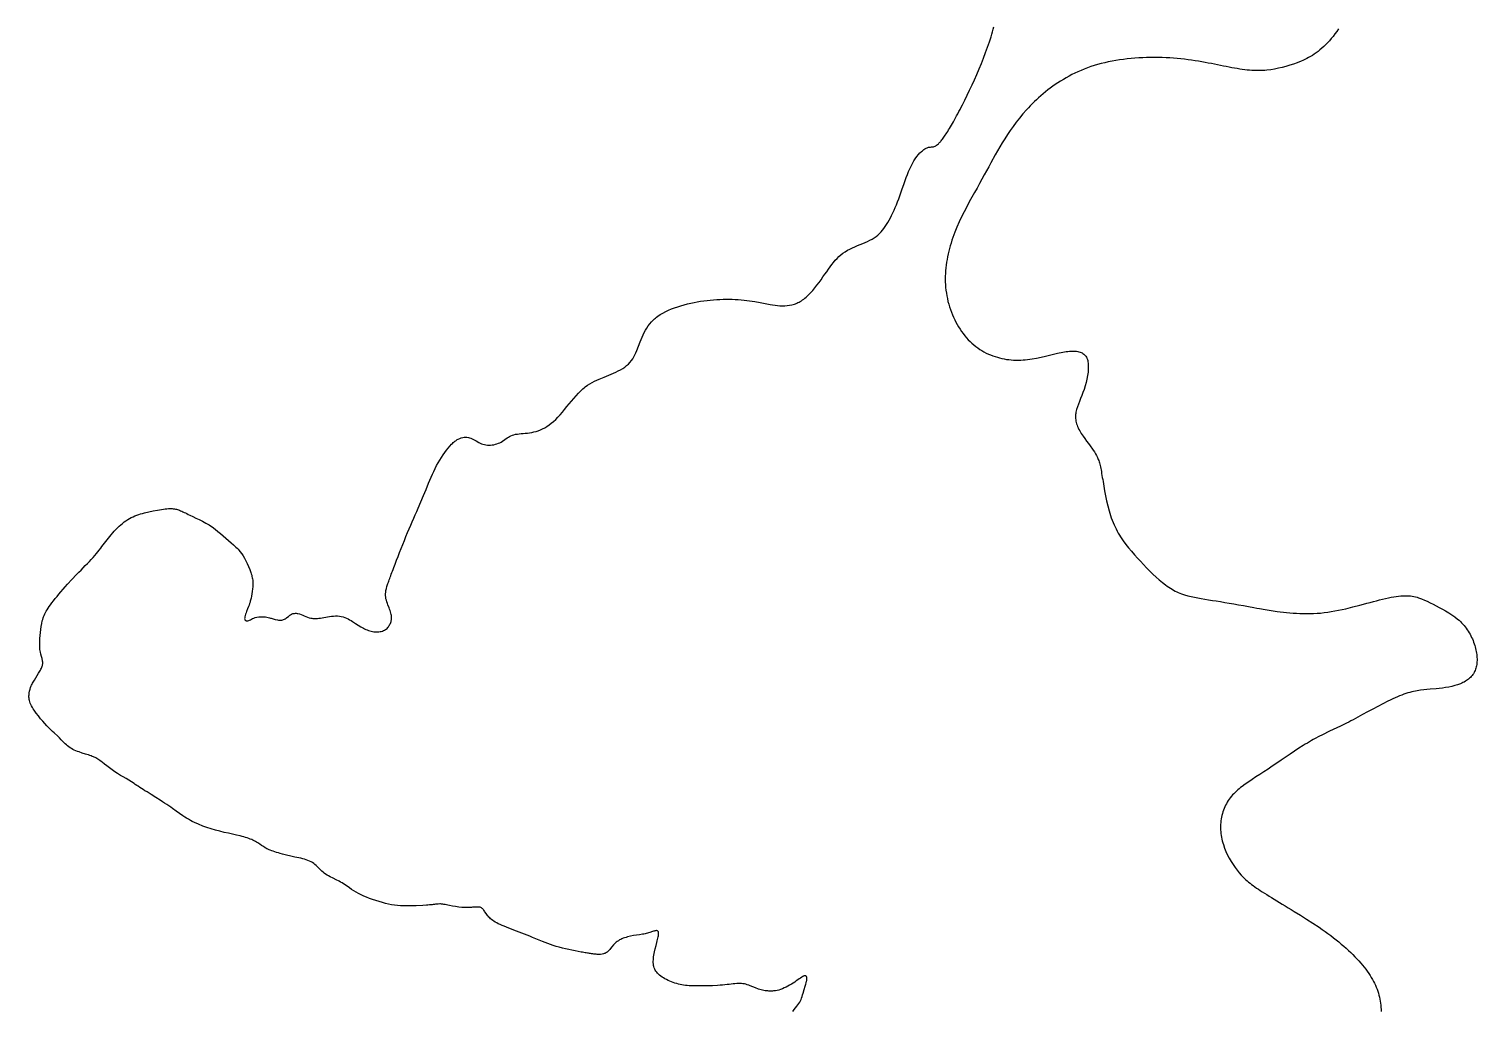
# Model space of a CAD drawing. Header units: millimetres. Extents: x -2553 to 4935, y -927 to 8597.
# Drawn here: x -737 to 2774, y 3835 to 6216 of the extents above; entities that cross this region are included whole.
import ezdxf

# ---------------------------------------------------------------- set-up
doc = ezdxf.new("R2010")
doc.units = ezdxf.units.MM
doc.layers.add('176', color=7, linetype='Continuous')

msp = doc.modelspace()

# ---------------------------------------------------------------- linework, layer by layer
at = {"layer": '176', "elevation": 176}
for points in [[(1115, 3834.4), (1118.3, 3838.8), (1121.5, 3842.9), (1124.6, 3846.7), (1127.4, 3850.3), (1129.8, 3853.7), (1131.9, 3856.9), (1133.6, 3860.1), (1135.1, 3863.4), (1136.4, 3866.8), (1137.7, 3870.5), (1138.9, 3874.4), (1140.1, 3878.6), (1142.5, 3887.2), (1145.1, 3895.8), (1146.4, 3900), (1147.6, 3903.9), (1148.6, 3907.6), (1148.9, 3909.3), (1149.2, 3911), (1149.3, 3912.5), (1149.4, 3914), (1149.3, 3915.3), (1149.2, 3916.5), (1148.9, 3917.6), (1148.5, 3918.5), (1148, 3919.3), (1147.5, 3920), (1146.8, 3920.4), (1146, 3920.7), (1145.1, 3920.9), (1144.2, 3920.8), (1143.1, 3920.6), (1141.9, 3920.2), (1140.7, 3919.6), (1139.4, 3919), (1136.6, 3917.3), (1133.6, 3915.3), (1130.3, 3913), (1126.9, 3910.6), (1123.3, 3908.1), (1119.6, 3905.6), (1115.6, 3903), (1111.5, 3900.4), (1107.3, 3897.9), (1102.9, 3895.5), (1098.5, 3893.2), (1094, 3891.1), (1089.7, 3889.2), (1085.5, 3887.6), (1081.4, 3886.2), (1077.2, 3885.1), (1072.8, 3884.4), (1070.4, 3884.1), (1068, 3883.9), (1065.5, 3883.7), (1062.8, 3883.7), (1060, 3883.7), (1057.1, 3883.8), (1054.1, 3884), (1051, 3884.2), (1047.9, 3884.6), (1044.6, 3885.2), (1041.4, 3885.8), (1038.1, 3886.6), (1034.8, 3887.5), (1031.4, 3888.6), (1024.8, 3891.1), (1018.2, 3893.9), (1011.4, 3896.7), (1008.1, 3898), (1004.6, 3899.1), (1001.2, 3900.1), (997.6, 3900.9), (994.1, 3901.4), (990.4, 3901.8), (986.7, 3901.9), (982.9, 3901.8), (978.9, 3901.6), (974.7, 3901.2), (970.4, 3900.8), (965.8, 3900.3), (961, 3899.7), (955.9, 3899.2), (950.5, 3898.7), (944.8, 3898.2), (938.9, 3897.7), (932.7, 3897.4), (920.1, 3896.7), (907.3, 3896.3), (901.1, 3896.1), (895, 3896), (889.1, 3896), (883.4, 3896), (878.1, 3896), (873, 3896.2), (868.2, 3896.3), (863.5, 3896.6), (859, 3897), (854.6, 3897.5), (850.3, 3898), (846.1, 3898.8), (841.9, 3899.6), (837.6, 3900.6), (833.4, 3901.8), (829.1, 3903.1), (824.9, 3904.5), (820.7, 3906.1), (816.6, 3907.8), (812.5, 3909.6), (808.6, 3911.5), (804.9, 3913.4), (801.3, 3915.5), (797.9, 3917.6), (794.8, 3919.8), (791.9, 3922.1), (789.3, 3924.3), (787, 3926.7), (784.9, 3929.2), (783, 3931.7), (781.4, 3934.3), (780.1, 3937.1), (778.9, 3939.9), (778, 3942.9), (777.4, 3946), (776.9, 3949.2), (776.7, 3952.5), (776.6, 3956), (776.8, 3959.6), (777.1, 3963.2), (777.5, 3967), (778.1, 3970.8), (779.6, 3978.5), (781.4, 3986.4), (783.3, 3994.1), (785.3, 4001.6), (786.2, 4005.2), (787.1, 4008.6), (787.9, 4011.9), (788.5, 4014.9), (789, 4017.7), (789.4, 4020.2), (789.6, 4022.4), (789.5, 4024.2), (789.3, 4025.8), (789, 4027.1), (788.4, 4028.2), (787.7, 4029), (786.8, 4029.6), (785.8, 4029.9), (784.6, 4030.1), (783.3, 4030.1), (781.9, 4029.9), (780.3, 4029.6), (778.6, 4029.1), (776.8, 4028.6), (774.8, 4027.9), (772.7, 4027.2), (770.4, 4026.5), (768, 4025.7), (765.4, 4024.9), (762.7, 4024.1), (759.8, 4023.4), (756.8, 4022.7), (753.6, 4022), (750.3, 4021.4), (743.3, 4020.3), (736, 4019.2), (728.6, 4018), (721.2, 4016.6), (714.1, 4014.9), (710.6, 4013.9), (707.2, 4012.9), (703.9, 4011.7), (700.8, 4010.4), (697.7, 4009), (694.8, 4007.5), (692, 4005.8), (689.3, 4004), (686.8, 4002.1), (684.5, 4000), (682.3, 3997.9), (680.3, 3995.6), (676.4, 3991.1), (672.9, 3986.7), (671.3, 3984.6), (669.6, 3982.7), (668, 3980.9), (666.3, 3979.4), (664.6, 3978), (662.9, 3976.9), (661.2, 3975.9), (659.5, 3975.1), (657.7, 3974.4), (656, 3973.8), (652.4, 3973.1), (648.8, 3972.7), (645.1, 3972.5), (643, 3972.5), (640.8, 3972.6), (638.3, 3972.8), (635.4, 3973.1), (632.2, 3973.5), (630.4, 3973.7), (628.5, 3974), (626.5, 3974.2), (624.3, 3974.6), (622, 3974.9), (619.5, 3975.3), (616.9, 3975.7), (614.1, 3976.2), (611.2, 3976.7), (608.1, 3977.2), (604.9, 3977.7), (601.5, 3978.3), (594.5, 3979.6), (587.1, 3981), (579.5, 3982.5), (571.8, 3984.1), (563.9, 3985.9), (556.2, 3987.8), (548.5, 3989.7), (541.1, 3991.8), (534, 3994), (527.1, 3996.3), (520.6, 3998.6), (514.2, 4001.1), (508, 4003.6), (495.8, 4008.7), (483.7, 4013.8), (477.5, 4016.4), (471.2, 4019), (458.3, 4024.1), (445.3, 4029), (438.9, 4031.4), (432.6, 4033.8), (426.5, 4036.1), (420.7, 4038.4), (415.2, 4040.6), (410, 4042.8), (405.3, 4044.9), (400.9, 4046.9), (397, 4048.9), (393.4, 4050.9), (390.2, 4052.8), (387.2, 4054.8), (384.6, 4056.8), (382.2, 4058.7), (380, 4060.8), (378, 4062.8), (376.1, 4064.9), (374.4, 4067.1), (371.3, 4071.5), (368.5, 4075.7), (367.1, 4077.7), (365.8, 4079.6), (364.4, 4081.3), (363, 4082.9), (361.5, 4084.2), (360, 4085.3), (358.3, 4086.1), (356.6, 4086.7), (354.7, 4087.1), (352.8, 4087.3), (350.7, 4087.4), (348.5, 4087.3), (346.2, 4087.2), (343.7, 4087.1), (341.2, 4086.9), (338.4, 4086.7), (335.6, 4086.5), (332.6, 4086.3), (329.5, 4086.2), (326.3, 4086.1), (319.5, 4086.2), (312.4, 4086.5), (305, 4087.2), (297.4, 4088.3), (289.7, 4089.7), (282.2, 4091.2), (278.6, 4092), (275.2, 4092.7), (271.9, 4093.3), (268.9, 4093.9), (266, 4094.3), (263.4, 4094.7), (261, 4094.8), (258.8, 4094.9), (254.7, 4094.7), (250.5, 4094.3), (248.3, 4094), (245.9, 4093.7), (243.3, 4093.3), (240.5, 4093), (237.3, 4092.7), (233.9, 4092.4), (230.2, 4092.1), (226.4, 4091.8), (218.2, 4091.3), (201.4, 4090.5), (193.3, 4090.2), (185.6, 4090), (178.1, 4089.9), (170.8, 4090.1), (163.7, 4090.4), (156.5, 4091), (149.4, 4091.8), (142.2, 4093), (134.9, 4094.4), (127.5, 4096.1), (119.8, 4098.1), (112, 4100.4), (104, 4102.9), (96.1, 4105.5), (88.5, 4108.3), (81.2, 4111.1), (74.4, 4114), (68, 4116.9), (61.9, 4119.9), (56.2, 4123.1), (50.6, 4126.5), (45.1, 4130.1), (39.7, 4134), (34.1, 4138), (28.2, 4142), (22, 4145.9), (18.6, 4147.9), (15.2, 4149.7), (7.9, 4153.3), (0.4, 4157), (-7.1, 4160.7), (-10.8, 4162.7), (-14.3, 4164.8), (-17.8, 4167), (-21, 4169.4), (-24.1, 4171.9), (-27, 4174.5), (-32.6, 4180), (-38, 4185.5), (-40.8, 4188.2), (-43.7, 4190.7), (-46.7, 4193.1), (-49.9, 4195.3), (-53.3, 4197.3), (-56.9, 4199), (-60.8, 4200.6), (-64.8, 4202), (-69.1, 4203.2), (-73.4, 4204.4), (-78, 4205.5), (-82.7, 4206.5), (-92.4, 4208.5), (-102.5, 4210.7), (-112.7, 4213.1), (-122.8, 4215.8), (-127.7, 4217.1), (-132.4, 4218.5), (-136.9, 4219.8), (-141.1, 4221.2), (-145.1, 4222.5), (-148.7, 4223.8), (-152, 4225.1), (-154.9, 4226.3), (-157.7, 4227.5), (-160.2, 4228.8), (-162.5, 4230), (-164.7, 4231.2), (-168.9, 4233.8), (-173.1, 4236.6), (-177.6, 4239.6), (-182.5, 4242.8), (-185.2, 4244.4), (-188, 4246), (-190.9, 4247.6), (-194, 4249.2), (-197.2, 4250.8), (-200.6, 4252.3), (-204.2, 4253.7), (-208, 4255), (-211.9, 4256.3), (-216, 4257.5), (-220.3, 4258.7), (-224.7, 4259.8), (-233.9, 4262), (-243.5, 4264.2), (-253.4, 4266.3), (-263.6, 4268.5), (-274, 4271), (-284.5, 4273.6), (-295.1, 4276.6), (-305.6, 4280), (-316, 4283.8), (-326.2, 4288), (-336.2, 4292.6), (-341.1, 4295), (-345.8, 4297.5), (-350.5, 4300.1), (-355, 4302.8), (-359.5, 4305.5), (-363.8, 4308.3), (-372.2, 4314), (-380.5, 4319.9), (-389.1, 4326.2), (-393.6, 4329.4), (-398.3, 4332.6), (-403.1, 4336), (-408.2, 4339.4), (-413.4, 4342.8), (-418.8, 4346.3), (-429.8, 4353.2), (-440.7, 4360), (-446, 4363.3), (-451, 4366.4), (-455.9, 4369.5), (-460.5, 4372.3), (-464.7, 4375.1), (-468.7, 4377.6), (-472.4, 4380.1), (-475.9, 4382.4), (-479.3, 4384.7), (-482.5, 4386.8), (-488.8, 4390.9), (-495.1, 4394.8), (-501.6, 4398.7), (-508.4, 4402.7), (-515.3, 4406.7), (-522.2, 4410.8), (-529.1, 4415.2), (-535.7, 4419.8), (-542.1, 4424.6), (-548.1, 4429.4), (-554, 4434.1), (-559.6, 4438.5), (-562.3, 4440.5), (-565, 4442.4), (-567.6, 4444.2), (-570.2, 4445.9), (-575.4, 4448.9), (-580.9, 4451.5), (-583.7, 4452.7), (-586.7, 4453.9), (-589.9, 4455.1), (-593.2, 4456.2), (-596.7, 4457.3), (-600.3, 4458.4), (-608, 4460.7), (-615.8, 4463.3), (-619.7, 4464.7), (-623.6, 4466.2), (-627.3, 4467.8), (-630.9, 4469.6), (-634.4, 4471.6), (-637.7, 4473.7), (-640.8, 4475.9), (-643.7, 4478.2), (-646.5, 4480.7), (-649.2, 4483.1), (-654.2, 4488.1), (-658.8, 4493), (-663.3, 4497.6), (-667.6, 4501.7), (-676.1, 4509.4), (-680.4, 4513.3), (-684.8, 4517.5), (-689.3, 4522), (-694, 4526.9), (-698.9, 4532.2), (-703.9, 4538), (-709.1, 4544.1), (-714.4, 4550.7), (-719.7, 4557.5), (-724.6, 4564.5), (-726.9, 4568), (-729, 4571.5), (-731, 4574.9), (-732.6, 4578.3), (-734, 4581.6), (-735.2, 4584.7), (-736, 4587.8), (-736.6, 4590.8), (-737, 4593.6), (-737.2, 4596.4), (-737.2, 4599.1), (-737.1, 4601.6), (-736.9, 4604.1), (-736.5, 4606.5), (-735.6, 4611.1), (-734.5, 4615.3), (-733.2, 4619.4), (-731.6, 4623.6), (-730.7, 4625.7), (-729.6, 4627.9), (-728.4, 4630.2), (-727.1, 4632.6), (-725.6, 4635), (-724.1, 4637.6), (-720.7, 4643.1), (-717.2, 4648.6), (-713.8, 4654.2), (-712.2, 4656.9), (-710.7, 4659.5), (-709.3, 4662), (-708.1, 4664.3), (-707, 4666.6), (-706.1, 4668.8), (-705.4, 4671), (-704.8, 4673.1), (-704.3, 4675.1), (-704, 4677.2), (-703.9, 4679.2), (-703.9, 4681.3), (-704.1, 4683.4), (-704.4, 4685.6), (-704.9, 4687.8), (-705.4, 4690.2), (-706.7, 4695), (-708.2, 4700.2), (-709.5, 4705.7), (-710.1, 4708.7), (-710.5, 4711.7), (-710.8, 4714.8), (-711.1, 4718), (-711.2, 4724.6), (-710.9, 4731.5), (-710.5, 4738.6), (-709.9, 4745.8), (-708.4, 4760.4), (-707.5, 4767.6), (-706.4, 4774.7), (-704.9, 4781.6), (-704, 4784.9), (-703, 4788.2), (-701.9, 4791.4), (-700.6, 4794.6), (-699.1, 4797.9), (-697.4, 4801.2), (-695.5, 4804.7), (-693.3, 4808.3), (-690.9, 4812.1), (-688.1, 4816.1), (-685, 4820.4), (-683.4, 4822.7), (-681.6, 4825), (-677.8, 4829.9), (-673.6, 4835.1), (-669.2, 4840.6), (-664.5, 4846.2), (-659.6, 4852), (-654.6, 4857.9), (-649.3, 4863.9), (-643.9, 4869.9), (-633, 4881.8), (-621.9, 4893.4), (-616.5, 4899), (-611, 4904.5), (-605.7, 4909.9), (-600.6, 4915.2), (-595.5, 4920.4), (-590.7, 4925.4), (-586, 4930.3), (-581.6, 4935.1), (-577.5, 4939.8), (-573.6, 4944.3), (-570, 4948.7), (-566.6, 4953), (-563.3, 4957.3), (-560.2, 4961.4), (-547.9, 4977.8), (-544.7, 4981.9), (-541.3, 4986.1), (-537.8, 4990.2), (-534.2, 4994.4), (-530.5, 4998.6), (-526.7, 5002.6), (-522.7, 5006.6), (-518.7, 5010.5), (-514.6, 5014.2), (-510.4, 5017.7), (-506.2, 5021), (-502, 5024), (-497.7, 5026.8), (-493.4, 5029.4), (-489.1, 5031.7), (-484.7, 5033.7), (-480.2, 5035.7), (-475.7, 5037.4), (-471.1, 5039), (-466.4, 5040.5), (-461.6, 5041.8), (-456.7, 5043.1), (-446.5, 5045.6), (-436, 5047.8), (-425.7, 5049.7), (-420.7, 5050.6), (-415.9, 5051.3), (-411.3, 5052), (-407, 5052.5), (-402.9, 5053), (-399.2, 5053.3), (-395.9, 5053.5), (-392.8, 5053.5), (-389.9, 5053.4), (-387.2, 5053.2), (-384.7, 5052.9), (-382.2, 5052.4), (-379.8, 5051.8), (-377.4, 5051.1), (-374.9, 5050.3), (-372.4, 5049.3), (-369.7, 5048.2), (-366.9, 5047), (-363.9, 5045.7), (-360.9, 5044.3), (-357.7, 5042.8), (-354.4, 5041.2), (-351, 5039.5), (-347.5, 5037.8), (-340.1, 5034.3), (-332.4, 5030.6), (-324.4, 5026.8), (-316.3, 5022.7), (-308.3, 5018.4), (-300.5, 5013.9), (-296.7, 5011.5), (-293, 5009), (-286, 5003.8), (-279.3, 4998.3), (-272.8, 4992.8), (-260, 4981.6), (-247.2, 4970.6), (-241.1, 4965.3), (-235.4, 4960), (-232.7, 4957.3), (-230.1, 4954.7), (-227.7, 4952.1), (-225.5, 4949.4), (-221.4, 4944.1), (-217.7, 4938.6), (-214.3, 4932.9), (-211, 4926.7), (-207.9, 4920.1), (-204.8, 4913.2), (-201.9, 4906), (-199.4, 4898.9), (-198.2, 4895.5), (-197.2, 4892.1), (-196.4, 4888.9), (-195.6, 4885.8), (-195.1, 4882.8), (-194.6, 4879.9), (-194.3, 4877.1), (-194.1, 4874.4), (-194, 4869.1), (-194.3, 4863.8), (-194.8, 4858.5), (-195.6, 4852.8), (-196.5, 4847.1), (-197.6, 4841.5), (-198.7, 4836.1), (-199.3, 4833.6), (-199.9, 4831.2), (-200.5, 4828.9), (-201.1, 4826.8), (-202.2, 4823), (-203.4, 4819.5), (-204.5, 4816.3), (-207, 4810.1), (-209.7, 4803.6), (-210.9, 4800.4), (-212, 4797.3), (-212.9, 4794.3), (-213.6, 4791.4), (-214.1, 4788.9), (-214.2, 4786.6), (-214.1, 4785.6), (-213.9, 4784.7), (-213.6, 4783.9), (-213.2, 4783.2), (-212.6, 4782.6), (-212, 4782.2), (-211.2, 4781.8), (-210.4, 4781.6), (-208.6, 4781.4), (-206.5, 4781.6), (-204.3, 4782.1), (-202.1, 4783), (-199.9, 4784.1), (-197.5, 4785.4), (-194.9, 4786.7), (-191.9, 4788), (-190.2, 4788.6), (-188.4, 4789.1), (-184.4, 4790), (-180.2, 4790.7), (-175.8, 4791.1), (-171.5, 4791.3), (-167.5, 4791.3), (-163.9, 4790.9), (-160.5, 4790.4), (-157.1, 4789.6), (-153.6, 4788.6), (-151.7, 4788), (-149.6, 4787.4), (-147.4, 4786.7), (-145.1, 4786), (-140.1, 4784.6), (-134.8, 4783.5), (-132.1, 4783.1), (-129.5, 4782.9), (-126.9, 4782.9), (-124.4, 4783.1), (-122, 4783.6), (-119.8, 4784.3), (-117.6, 4785.3), (-115.6, 4786.5), (-113.6, 4787.8), (-111.8, 4789.2), (-108.2, 4792.2), (-104.6, 4795), (-102.8, 4796.2), (-101, 4797.2), (-99.1, 4798.1), (-97.2, 4798.7), (-95.2, 4799.1), (-93.3, 4799.4), (-91.2, 4799.5), (-89.2, 4799.5), (-87.2, 4799.3), (-85.2, 4799), (-81.2, 4798), (-77.3, 4796.8), (-73.5, 4795.2), (-69.7, 4793.6), (-62, 4790.3), (-58.1, 4788.9), (-53.9, 4787.8), (-51.6, 4787.4), (-49.2, 4787.1), (-46.7, 4786.9), (-43.9, 4786.8), (-41, 4786.9), (-37.8, 4787.1), (-34.3, 4787.5), (-30.5, 4788), (-26.5, 4788.7), (-22.2, 4789.5), (-17.7, 4790.4), (-13, 4791.2), (-8.3, 4791.9), (-3.5, 4792.6), (1.4, 4793), (6.2, 4793.2), (10.9, 4793.2), (15.5, 4792.8), (20, 4792.1), (24.4, 4791), (28.6, 4789.6), (32.6, 4787.9), (36.5, 4786.1), (40.4, 4784.1), (44.1, 4781.9), (47.6, 4779.7), (54.5, 4775.2), (61.1, 4770.9), (67.4, 4766.9), (73.6, 4763.4), (76.7, 4761.8), (79.7, 4760.4), (82.8, 4759.1), (85.9, 4757.9), (89.1, 4756.9), (92.2, 4756.1), (95.5, 4755.4), (98.7, 4754.9), (101.9, 4754.6), (105.1, 4754.5), (108.3, 4754.5), (111.3, 4754.7), (114.3, 4755.2), (117.2, 4755.7), (119.9, 4756.5), (122.5, 4757.5), (124.9, 4758.7), (127.1, 4760), (129.1, 4761.5), (131, 4763.1), (132.8, 4764.9), (134.3, 4766.8), (135.8, 4768.8), (137, 4770.8), (138.2, 4772.9), (139.2, 4775.1), (140, 4777.3), (140.8, 4779.5), (141.3, 4781.8), (141.8, 4784.1), (142, 4786.5), (142.1, 4789), (142, 4791.6), (141.8, 4794.2), (141.3, 4797), (140.6, 4799.9), (139.7, 4802.9), (138.6, 4806), (137.4, 4809.3), (136, 4812.7), (133.2, 4819.8), (131.8, 4823.5), (130.5, 4827.3), (129.4, 4831.1), (128.5, 4834.9), (127.8, 4838.8), (127.5, 4842.8), (127.5, 4846.7), (127.9, 4850.8), (128.5, 4855), (129.5, 4859.5), (130.8, 4864.2), (132.3, 4869.3), (133.2, 4872), (134.2, 4874.8), (135.2, 4877.7), (136.3, 4880.8), (137.5, 4884), (138.7, 4887.3), (140, 4890.7), (141.4, 4894.3), (142.8, 4898.1), (144.3, 4902), (145.8, 4906.1), (147.4, 4910.3), (150.7, 4919), (154.2, 4928.1), (157.8, 4937.5), (161.5, 4947.1), (169.2, 4966.7), (173.1, 4976.4), (177, 4985.9), (180.9, 4995.3), (184.7, 5004.4), (188.5, 5013.2), (192.3, 5021.7), (195.9, 5030.1), (199.5, 5038.3), (203.1, 5046.3), (206.6, 5054.2), (213.3, 5069.6), (219.7, 5084.8), (225.8, 5099.9), (231.8, 5114.8), (238, 5129.4), (241.1, 5136.6), (244.4, 5143.7), (247.8, 5150.7), (251.3, 5157.6), (255, 5164.4), (258.9, 5171), (262.8, 5177.4), (266.9, 5183.6), (271, 5189.5), (275.1, 5195), (279.3, 5200.2), (283.5, 5205), (287.6, 5209.4), (289.7, 5211.4), (291.7, 5213.3), (293.7, 5215), (295.7, 5216.6), (297.7, 5218.1), (299.6, 5219.5), (301.5, 5220.7), (303.4, 5221.8), (307.2, 5223.7), (310.9, 5225.1), (314.5, 5226.1), (318, 5226.6), (321.5, 5226.8), (324.8, 5226.6), (328.2, 5226), (331.4, 5225.2), (334.6, 5224), (337.7, 5222.6), (340.9, 5221), (347.1, 5217.5), (353.5, 5213.9), (356.7, 5212.3), (360.1, 5210.8), (363.6, 5209.5), (367.1, 5208.5), (370.8, 5207.8), (374.6, 5207.4), (378.5, 5207.2), (382.3, 5207.4), (386.2, 5207.8), (390.1, 5208.4), (393.8, 5209.3), (397.5, 5210.4), (401, 5211.7), (404.4, 5213.2), (407.6, 5214.9), (410.7, 5216.7), (416.5, 5220.6), (422.3, 5224.7), (425.3, 5226.6), (428.4, 5228.4), (431.6, 5230), (435.1, 5231.5), (438.9, 5232.6), (442.9, 5233.6), (447.2, 5234.3), (451.7, 5234.9), (456.5, 5235.3), (461.4, 5235.7), (466.4, 5236.2), (471.6, 5236.7), (476.8, 5237.3), (482.1, 5238.2), (487.4, 5239.2), (492.6, 5240.6), (497.9, 5242.3), (503.1, 5244.4), (508.4, 5246.8), (513.6, 5249.6), (518.9, 5252.8), (524.1, 5256.4), (529.4, 5260.4), (534.7, 5264.9), (540, 5269.8), (545.4, 5275.2), (550.8, 5281.1), (556.2, 5287.3), (561.7, 5293.8), (567.2, 5300.6), (578.3, 5314.1), (583.8, 5320.7), (589.4, 5327.1), (595, 5333.2), (600.6, 5338.8), (603.4, 5341.4), (606.2, 5343.9), (609, 5346.2), (611.8, 5348.4), (617.4, 5352.5), (623, 5356.1), (628.7, 5359.3), (634.3, 5362.2), (640, 5364.9), (645.7, 5367.4), (657.2, 5372), (668.8, 5376.7), (680.5, 5381.7), (686.2, 5384.4), (691.8, 5387.2), (697.2, 5390.2), (702.5, 5393.3), (707.4, 5396.6), (712, 5400.2), (716.3, 5403.9), (720.2, 5407.9), (723.7, 5412.2), (726.9, 5416.7), (729.7, 5421.4), (732.3, 5426.2), (734.7, 5431.3), (736.9, 5436.5), (741, 5447.1), (745.2, 5458.1), (747.3, 5463.7), (749.6, 5469.3), (752.1, 5474.8), (754.8, 5480.3), (757.7, 5485.7), (760.9, 5491.1), (764.4, 5496.3), (768.2, 5501.4), (772.4, 5506.3), (777, 5511), (779.5, 5513.2), (782.1, 5515.4), (784.8, 5517.6), (787.7, 5519.7), (793.6, 5523.7), (800, 5527.5), (806.7, 5531), (813.7, 5534.3), (820.9, 5537.4), (828.4, 5540.3), (836.1, 5542.9), (843.8, 5545.4), (851.7, 5547.7), (859.6, 5549.7), (867.5, 5551.6), (875.4, 5553.3), (883.4, 5554.7), (891.3, 5556.1), (899.2, 5557.2), (907.1, 5558.2), (914.9, 5559), (922.7, 5559.7), (930.5, 5560.2), (938.2, 5560.6), (945.8, 5560.9), (953.3, 5561), (960.8, 5561), (968.2, 5560.9), (975.4, 5560.6), (982.6, 5560.3), (989.7, 5559.8), (996.7, 5559.1), (1003.5, 5558.3), (1010.2, 5557.5), (1016.8, 5556.4), (1023.3, 5555.3), (1035.9, 5552.9), (1048.1, 5550.4), (1060.1, 5548.1), (1066, 5547.1), (1071.9, 5546.3), (1077.8, 5545.6), (1083.7, 5545.2), (1089.6, 5545), (1095.4, 5545.1), (1101.3, 5545.5), (1107.1, 5546.3), (1112.9, 5547.6), (1118.7, 5549.3), (1121.6, 5550.3), (1124.4, 5551.5), (1127.3, 5552.8), (1130.2, 5554.2), (1133, 5555.8), (1135.8, 5557.5), (1138.6, 5559.4), (1141.4, 5561.4), (1144.2, 5563.6), (1147, 5566), (1149.7, 5568.5), (1152.5, 5571.1), (1157.9, 5576.6), (1163.2, 5582.6), (1168.4, 5588.8), (1173.6, 5595.3), (1178.6, 5601.9), (1183.4, 5608.5), (1188.2, 5615.1), (1192.7, 5621.6), (1197.1, 5627.8), (1201.4, 5633.8), (1205.6, 5639.6), (1209.8, 5645.1), (1213.9, 5650.4), (1218.1, 5655.4), (1222.5, 5660.1), (1227, 5664.6), (1231.7, 5668.8), (1236.6, 5672.7), (1241.9, 5676.3), (1247.5, 5679.7), (1253.4, 5682.8), (1259.4, 5685.7), (1265.7, 5688.4), (1272, 5691.1), (1284.5, 5696.2), (1290.6, 5698.7), (1296.5, 5701.4), (1302.1, 5704.1), (1307.4, 5707), (1312.3, 5710), (1316.9, 5713.3), (1321.2, 5716.8), (1325.2, 5720.4), (1329, 5724.3), (1332.6, 5728.4), (1336, 5732.8), (1339.3, 5737.4), (1342.5, 5742.2), (1345.6, 5747.4), (1348.7, 5752.8), (1351.7, 5758.4), (1354.7, 5764.3), (1357.7, 5770.5), (1360.6, 5776.8), (1363.5, 5783.4), (1366.3, 5790.1), (1369.1, 5797.1), (1371.8, 5804.2), (1374.5, 5811.4), (1379.7, 5826.2), (1384.8, 5841.3), (1390, 5856.2), (1392.8, 5863.5), (1395.6, 5870.6), (1398.5, 5877.5), (1401.6, 5884.1), (1404.9, 5890.4), (1408.3, 5896.3), (1411.9, 5901.8), (1415.7, 5906.9), (1419.5, 5911.6), (1423.4, 5915.8), (1425.4, 5917.7), (1427.3, 5919.5), (1429.2, 5921.2), (1431.2, 5922.7), (1433.1, 5924.1), (1434.9, 5925.4), (1436.8, 5926.5), (1438.6, 5927.4), (1440.4, 5928.3), (1442.1, 5928.9), (1443.8, 5929.4), (1445.4, 5929.8), (1448.5, 5930.1), (1451.5, 5930.3), (1454.7, 5930.6), (1456.3, 5930.9), (1458, 5931.4), (1459.8, 5932.1), (1461.7, 5933.1), (1463.7, 5934.4), (1465.9, 5936.1), (1468.2, 5938.1), (1469.4, 5939.3), (1470.7, 5940.7), (1472.1, 5942.1), (1473.4, 5943.7), (1474.9, 5945.4), (1476.4, 5947.3), (1477.9, 5949.3), (1479.6, 5951.5), (1481.2, 5953.8), (1483, 5956.3), (1484.8, 5959), (1486.7, 5961.8), (1488.7, 5964.8), (1490.7, 5968), (1492.8, 5971.5), (1495, 5975.1), (1497.3, 5978.9), (1499.6, 5982.9), (1502, 5987.1), (1504.5, 5991.5), (1507.1, 5996), (1509.7, 6000.8), (1512.3, 6005.6), (1515.1, 6010.7), (1517.8, 6015.9), (1520.6, 6021.2), (1523.4, 6026.6), (1526.3, 6032.2), (1532, 6043.7), (1537.9, 6055.6), (1543.8, 6067.9), (1549.6, 6080.5), (1555.4, 6093.3), (1561.1, 6106.3), (1566.7, 6119.4), (1572.2, 6132.6), (1577.4, 6145.8), (1582.4, 6158.9), (1587.2, 6171.9), (1591.6, 6184.8), (1595.7, 6197.5), (1597.6, 6203.7), (1599.4, 6209.8), (1601.1, 6215.9), (1602.7, 6221.9)], [(2438.6, 6216.5), (2434.1, 6210.2), (2429.6, 6204.2), (2425.1, 6198.4), (2420.6, 6192.9), (2416.1, 6187.6), (2411.5, 6182.6), (2407, 6177.9), (2402.4, 6173.5), (2397.9, 6169.4), (2393.3, 6165.5), (2388.7, 6161.8), (2384.1, 6158.4), (2379.5, 6155.2), (2374.9, 6152.2), (2370.3, 6149.5), (2365.7, 6146.8), (2361.1, 6144.4), (2356.5, 6142.1), (2351.9, 6140), (2347.3, 6138), (2338.2, 6134.4), (2329, 6131.2), (2319.9, 6128.3), (2310.9, 6125.6), (2301.8, 6123.2), (2292.7, 6121), (2283.4, 6119.1), (2274, 6117.6), (2264.4, 6116.4), (2259.5, 6116), (2254.5, 6115.7), (2249.4, 6115.4), (2244.2, 6115.3), (2239, 6115.4), (2233.6, 6115.5), (2228.1, 6115.7), (2222.5, 6116.1), (2216.8, 6116.7), (2210.9, 6117.3), (2204.9, 6118.1), (2198.8, 6119), (2192.5, 6120.1), (2186.1, 6121.2), (2179.6, 6122.4), (2172.9, 6123.7), (2166.1, 6125), (2159.2, 6126.4), (2152.1, 6127.9), (2144.9, 6129.3), (2137.5, 6130.8), (2130, 6132.3), (2122.4, 6133.8), (2114.6, 6135.2), (2106.7, 6136.7), (2098.6, 6138), (2090.4, 6139.4), (2082.1, 6140.6), (2073.6, 6141.8), (2065, 6142.8), (2056.2, 6143.8), (2047.3, 6144.7), (2038.3, 6145.4), (2029.2, 6146), (2020, 6146.5), (2010.7, 6146.9), (2001.3, 6147.1), (1991.9, 6147.2), (1982.4, 6147.2), (1973, 6147), (1963.5, 6146.7), (1954, 6146.2), (1944.6, 6145.6), (1935.1, 6144.8), (1925.8, 6143.8), (1916.5, 6142.7), (1907.2, 6141.5), (1898.1, 6140), (1889, 6138.4), (1880.1, 6136.6), (1871.3, 6134.6), (1862.7, 6132.5), (1854.2, 6130.2), (1845.8, 6127.6), (1837.7, 6125), (1829.7, 6122.1), (1821.8, 6119.1), (1814.1, 6115.9), (1806.5, 6112.6), (1799.1, 6109.2), (1791.9, 6105.6), (1784.8, 6101.9), (1777.8, 6098), (1771, 6094.1), (1764.3, 6090), (1757.8, 6085.9), (1751.5, 6081.6), (1745.3, 6077.3), (1739.2, 6072.9), (1733.3, 6068.4), (1727.5, 6063.8), (1721.8, 6059.2), (1716.3, 6054.5), (1711, 6049.7), (1705.7, 6044.9), (1700.7, 6040.1), (1695.7, 6035.2), (1690.9, 6030.3), (1686.2, 6025.4), (1681.6, 6020.4), (1672.8, 6010.4), (1664.5, 6000.4), (1656.6, 5990.3), (1649.1, 5980.2), (1642, 5970.2), (1635.3, 5960.2), (1628.9, 5950.2), (1622.8, 5940.4), (1617, 5930.7), (1611.4, 5921.1), (1605.9, 5911.5), (1595.3, 5892.1), (1590, 5882.3), (1584.7, 5872.4), (1579.3, 5862.3), (1573.7, 5852), (1567.9, 5841.5), (1561.8, 5830.7), (1555.6, 5819.7), (1549.3, 5808.4), (1543, 5796.9), (1536.7, 5785.2), (1530.5, 5773.2), (1524.4, 5761.1), (1518.6, 5748.7), (1513.1, 5736.1), (1507.9, 5723.4), (1503.1, 5710.4), (1500.9, 5703.9), (1498.8, 5697.3), (1496.8, 5690.7), (1495, 5684.1), (1493.2, 5677.4), (1491.7, 5670.8), (1490.3, 5664), (1489, 5657.3), (1487.9, 5650.6), (1486.9, 5643.8), (1486.1, 5637), (1485.5, 5630.2), (1485, 5623.5), (1484.8, 5616.7), (1484.7, 5609.9), (1484.8, 5603.1), (1485.1, 5596.3), (1485.6, 5589.5), (1486.3, 5582.8), (1487.3, 5576), (1488.4, 5569.3), (1489.8, 5562.6), (1491.3, 5555.9), (1493.1, 5549.3), (1495, 5542.8), (1497.1, 5536.3), (1499.5, 5529.9), (1502, 5523.6), (1504.7, 5517.4), (1507.5, 5511.3), (1510.6, 5505.3), (1513.8, 5499.5), (1517.1, 5493.8), (1520.6, 5488.2), (1524.3, 5482.8), (1528.1, 5477.6), (1532.1, 5472.5), (1536.2, 5467.7), (1540.4, 5463), (1544.8, 5458.5), (1549.3, 5454.3), (1553.9, 5450.3), (1558.7, 5446.5), (1563.5, 5442.9), (1568.5, 5439.5), (1573.5, 5436.4), (1578.6, 5433.5), (1583.9, 5430.7), (1589.2, 5428.2), (1594.5, 5425.9), (1600, 5423.8), (1605.4, 5421.9), (1611, 5420.2), (1616.6, 5418.7), (1622.2, 5417.4), (1627.8, 5416.3), (1633.5, 5415.3), (1639.2, 5414.6), (1644.8, 5414), (1650.5, 5413.6), (1656.2, 5413.4), (1661.9, 5413.4), (1667.6, 5413.6), (1673.2, 5413.9), (1678.8, 5414.3), (1684.4, 5414.9), (1695.5, 5416.5), (1706.3, 5418.4), (1717, 5420.6), (1727.4, 5422.9), (1737.5, 5425.3), (1747.2, 5427.7), (1756.6, 5429.9), (1761.1, 5430.9), (1765.5, 5431.8), (1769.9, 5432.7), (1774.1, 5433.4), (1778.1, 5434), (1782.1, 5434.5), (1785.9, 5434.9), (1789.6, 5435.2), (1793.2, 5435.3), (1796.6, 5435.3), (1799.9, 5435.2), (1803, 5434.9), (1806, 5434.4), (1808.8, 5433.8), (1811.5, 5433), (1814, 5432.1), (1816.4, 5431), (1818.6, 5429.7), (1820.7, 5428.2), (1822.5, 5426.6), (1824.2, 5424.7), (1825.8, 5422.7), (1827.1, 5420.5), (1828.3, 5418), (1829.3, 5415.3), (1830.1, 5412.5), (1830.7, 5409.4), (1831.1, 5406.2), (1831.4, 5402.8), (1831.6, 5399.2), (1831.6, 5395.6), (1831.4, 5391.8), (1831.2, 5387.9), (1830.8, 5383.9), (1830.2, 5379.9), (1829.6, 5375.8), (1828, 5367.4), (1826.1, 5359.1), (1823.8, 5350.7), (1821.3, 5342.6), (1818.6, 5334.8), (1815.8, 5327.3), (1812.9, 5320.1), (1810.1, 5313.2), (1807.5, 5306.6), (1805.1, 5300.1), (1803.1, 5293.7), (1802.3, 5290.6), (1801.6, 5287.4), (1801.1, 5284.3), (1800.7, 5281.2), (1800.4, 5278), (1800.4, 5274.9), (1800.5, 5271.7), (1800.9, 5268.5), (1801.4, 5265.3), (1802.2, 5262.1), (1803.2, 5258.8), (1804.4, 5255.5), (1805.7, 5252.2), (1807.2, 5248.9), (1808.9, 5245.6), (1810.7, 5242.3), (1814.5, 5235.7), (1818.7, 5229.3), (1823.1, 5223), (1827.5, 5216.9), (1831.9, 5211), (1836, 5205.5), (1838, 5202.9), (1839.9, 5200.3), (1841.7, 5197.9), (1843.4, 5195.5), (1846.4, 5191), (1849.2, 5186.5), (1851.6, 5182.1), (1853.8, 5177.5), (1855.8, 5172.6), (1856.7, 5169.9), (1857.6, 5167.2), (1858.4, 5164.3), (1859.2, 5161.3), (1860.1, 5158), (1860.8, 5154.6), (1861.6, 5151), (1862.4, 5147.1), (1863.2, 5143), (1863.9, 5138.6), (1864.7, 5134), (1865.5, 5129.2), (1866.4, 5124.1), (1867.2, 5118.9), (1868.1, 5113.5), (1869.1, 5107.9), (1871.1, 5096.5), (1873.3, 5084.6), (1875.8, 5072.5), (1878.6, 5060.4), (1881.8, 5048.4), (1883.5, 5042.4), (1885.4, 5036.6), (1887.3, 5030.8), (1889.4, 5025.2), (1891.6, 5019.7), (1893.9, 5014.3), (1896.3, 5009.1), (1898.8, 5004), (1901.5, 4999), (1904.2, 4994.1), (1907.1, 4989.3), (1910, 4984.6), (1916.1, 4975.5), (1922.6, 4966.7), (1929.3, 4958.2), (1936.2, 4949.9), (1943.3, 4941.7), (1950.6, 4933.6), (1958, 4925.6), (1965.4, 4917.7), (1973, 4909.8), (1980.6, 4902.1), (1988.2, 4894.7), (1995.9, 4887.5), (2003.6, 4880.6), (2011.4, 4874.2), (2019.1, 4868.2), (2022.9, 4865.4), (2026.8, 4862.8), (2030.6, 4860.2), (2034.5, 4857.9), (2038.3, 4855.7), (2042.1, 4853.6), (2045.9, 4851.7), (2049.7, 4850), (2053.5, 4848.3), (2057.3, 4846.9), (2065, 4844.2), (2072.8, 4841.9), (2080.7, 4840), (2088.7, 4838.3), (2096.9, 4836.7), (2105.3, 4835.3), (2114, 4833.9), (2123, 4832.5), (2132.3, 4831), (2141.9, 4829.5), (2151.9, 4827.8), (2162.3, 4826), (2173, 4824.2), (2184.1, 4822.2), (2195.7, 4820.2), (2207.7, 4818.1), (2220.2, 4815.9), (2233.1, 4813.5), (2239.8, 4812.4), (2246.5, 4811.2), (2260.4, 4808.7), (2274.8, 4806.4), (2289.6, 4804.2), (2297.1, 4803.2), (2304.8, 4802.2), (2312.5, 4801.4), (2320.4, 4800.6), (2328.3, 4800), (2336.3, 4799.5), (2344.5, 4799.1), (2352.7, 4798.8), (2360.9, 4798.8), (2369.3, 4798.9), (2377.7, 4799.2), (2386.2, 4799.6), (2394.8, 4800.3), (2403.4, 4801.2), (2412.1, 4802.3), (2420.8, 4803.7), (2429.6, 4805.2), (2438.3, 4806.9), (2447.1, 4808.7), (2455.8, 4810.7), (2473.2, 4814.9), (2490.2, 4819.3), (2498.5, 4821.5), (2506.8, 4823.8), (2514.8, 4826), (2522.8, 4828.1), (2530.5, 4830.2), (2538, 4832.1), (2545.3, 4834), (2552.4, 4835.7), (2559.3, 4837.3), (2565.8, 4838.6), (2572.1, 4839.8), (2578.1, 4840.7), (2583.8, 4841.4), (2589.2, 4841.9), (2594.4, 4842.2), (2599.3, 4842.3), (2604.1, 4842.2), (2608.6, 4842), (2612.9, 4841.6), (2617.1, 4841), (2621.1, 4840.2), (2625, 4839.4), (2628.7, 4838.4), (2632.4, 4837.3), (2639.5, 4834.7), (2646.5, 4831.8), (2653.4, 4828.6), (2660.4, 4825.2), (2667.7, 4821.6), (2675.1, 4817.9), (2682.7, 4814), (2690.4, 4810), (2698, 4805.7), (2705.6, 4801.1), (2713, 4796.2), (2720.2, 4791.1), (2727.1, 4785.6), (2730.5, 4782.7), (2733.7, 4779.7), (2736.8, 4776.6), (2739.8, 4773.4), (2742.6, 4770.1), (2745.4, 4766.7), (2748, 4763.3), (2750.5, 4759.7), (2752.8, 4756.1), (2755.1, 4752.5), (2757.2, 4748.7), (2759.2, 4745), (2761.1, 4741.2), (2762.8, 4737.3), (2764.4, 4733.5), (2765.9, 4729.6), (2767.3, 4725.8), (2768.5, 4721.9), (2769.7, 4718.1), (2770.7, 4714.3), (2771.5, 4710.5), (2772.3, 4706.7), (2772.9, 4703), (2773.4, 4699.4), (2773.8, 4695.8), (2774, 4692.2), (2774.2, 4688.8), (2774.2, 4685.4), (2774, 4682.1), (2773.8, 4678.9), (2773.4, 4675.7), (2772.9, 4672.6), (2772.2, 4669.6), (2771.5, 4666.7), (2770.5, 4663.8), (2769.5, 4661), (2768.3, 4658.4), (2767, 4655.8), (2765.5, 4653.2), (2763.9, 4650.8), (2762.2, 4648.5), (2760.3, 4646.2), (2758.3, 4644.1), (2756.1, 4642), (2753.8, 4640), (2751.3, 4638.1), (2748.7, 4636.3), (2746, 4634.7), (2743.1, 4633), (2740.1, 4631.5), (2737, 4630.1), (2733.8, 4628.8), (2727.1, 4626.3), (2720.1, 4624.2), (2712.9, 4622.3), (2705.4, 4620.7), (2697.9, 4619.4), (2690.2, 4618.3), (2682.6, 4617.4), (2675.1, 4616.6), (2660.2, 4615.5), (2652.7, 4614.9), (2645, 4614.2), (2637.1, 4613.2), (2633.1, 4612.5), (2628.9, 4611.8), (2624.7, 4611), (2620.4, 4610.1), (2615.9, 4609), (2611.3, 4607.8), (2606.6, 4606.4), (2601.8, 4604.9), (2596.8, 4603.2), (2591.7, 4601.3), (2586.4, 4599.2), (2580.9, 4596.9), (2575.3, 4594.5), (2569.6, 4591.8), (2563.7, 4589.1), (2557.8, 4586.2), (2545.7, 4580.1), (2533.4, 4573.7), (2521.1, 4567.2), (2508.9, 4560.5), (2496.8, 4554), (2485, 4547.6), (2479.3, 4544.6), (2473.7, 4541.6), (2468.3, 4538.7), (2463, 4536), (2457.9, 4533.4), (2452.9, 4530.9), (2448, 4528.6), (2443.3, 4526.3), (2434.1, 4521.9), (2425.2, 4517.7), (2416.5, 4513.6), (2399.3, 4505.2), (2390.6, 4500.8), (2381.7, 4496), (2377.1, 4493.5), (2372.4, 4490.8), (2367.6, 4488), (2362.8, 4485), (2357.8, 4482), (2352.7, 4478.8), (2342.3, 4472.2), (2331.7, 4465.2), (2320.9, 4458), (2299.2, 4443.3), (2288.4, 4435.9), (2277.7, 4428.7), (2267.3, 4421.7), (2257.2, 4415.1), (2252.2, 4411.8), (2247.4, 4408.7), (2238, 4402.7), (2229, 4396.9), (2220.4, 4391.2), (2212.2, 4385.6), (2204.5, 4380), (2200.8, 4377.1), (2197.2, 4374.2), (2193.8, 4371.3), (2190.5, 4368.4), (2187.3, 4365.3), (2184.2, 4362.2), (2181.3, 4359.1), (2178.5, 4355.8), (2175.8, 4352.4), (2173.3, 4348.9), (2170.9, 4345.4), (2168.6, 4341.7), (2166.5, 4338), (2164.5, 4334.1), (2162.7, 4330.2), (2161, 4326.2), (2159.4, 4322.1), (2158, 4318), (2156.8, 4313.8), (2155.6, 4309.6), (2154.7, 4305.3), (2153.9, 4300.9), (2153.2, 4296.6), (2152.7, 4292.2), (2152.4, 4287.8), (2152.2, 4283.3), (2152.2, 4278.8), (2152.3, 4274.4), (2152.6, 4269.9), (2153.1, 4265.4), (2153.7, 4260.9), (2154.4, 4256.5), (2155.4, 4252), (2156.4, 4247.6), (2157.6, 4243.2), (2159, 4238.8), (2162, 4230.2), (2165.4, 4221.7), (2169.3, 4213.5), (2173.4, 4205.5), (2177.9, 4197.8), (2182.5, 4190.4), (2187.3, 4183.4), (2192.2, 4176.8), (2197.2, 4170.6), (2202.4, 4164.7), (2207.9, 4159), (2213.9, 4153.4), (2217, 4150.6), (2220.3, 4147.9), (2223.8, 4145.1), (2227.4, 4142.3), (2231.2, 4139.4), (2235.2, 4136.5), (2239.5, 4133.5), (2243.9, 4130.5), (2248.5, 4127.4), (2253.5, 4124.2), (2258.6, 4120.9), (2264.1, 4117.4), (2269.8, 4113.9), (2275.8, 4110.2), (2282, 4106.4), (2288.5, 4102.5), (2295.2, 4098.4), (2302, 4094.3), (2309.1, 4090), (2316.2, 4085.7), (2323.5, 4081.3), (2330.9, 4076.8), (2345.9, 4067.5), (2361, 4058), (2376.1, 4048.3), (2391, 4038.3), (2398.3, 4033.3), (2405.5, 4028.3), (2412.5, 4023.2), (2419.4, 4018.1), (2426, 4013), (2432.6, 4007.9), (2438.9, 4002.8), (2445.1, 3997.7), (2451, 3992.5), (2456.8, 3987.4), (2462.4, 3982.3), (2467.8, 3977.1), (2473.1, 3972), (2478.1, 3966.9), (2483, 3961.8), (2487.6, 3956.7), (2492.1, 3951.6), (2496.3, 3946.6), (2500.4, 3941.6), (2504.3, 3936.6), (2507.9, 3931.6), (2511.4, 3926.6), (2514.7, 3921.7), (2517.7, 3916.9), (2520.6, 3912), (2523.2, 3907.2), (2525.6, 3902.4), (2527.9, 3897.7), (2529.9, 3892.9), (2531.8, 3888.2), (2533.5, 3883.4), (2535, 3878.7), (2536.3, 3873.9), (2537.5, 3869.1), (2538.5, 3864.2), (2539.3, 3859.3), (2540.1, 3854.3), (2540.6, 3849.3), (2541.1, 3844.2), (2541.4, 3839), (2541.5, 3833.8)]]:
    msp.add_lwpolyline(points, dxfattribs=at)

doc.saveas('drawing.dxf')
